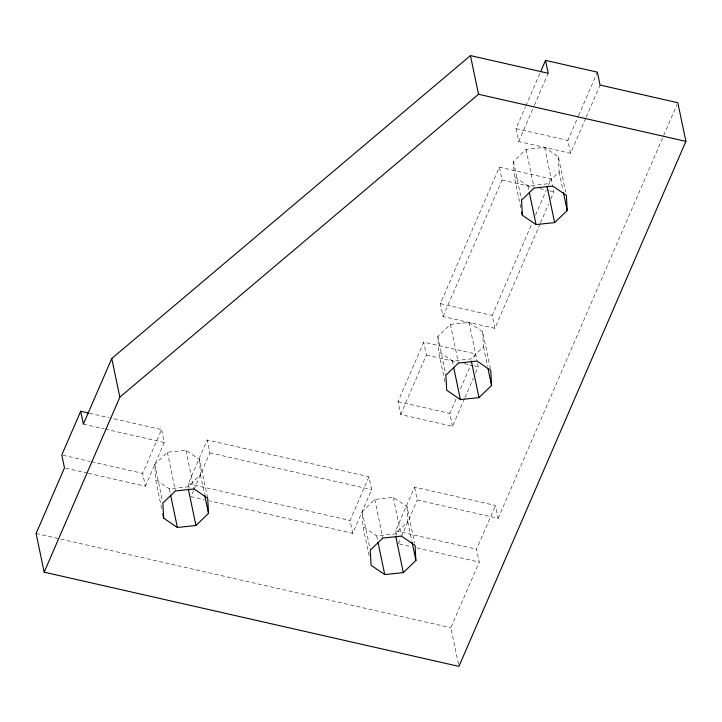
<?xml version="1.0" encoding="UTF-8"?>
<svg xmlns="http://www.w3.org/2000/svg" width="722" height="722" viewBox="0 0 722 722"><rect width="100%" height="100%" fill="white"/><g stroke="black" fill="none" stroke-linecap="round" stroke-linejoin="round"><path stroke-width="0.54" stroke-dasharray="3.61 2.71" d="M88.517 473.343L145.348 486.249L142.658 473.361L161.566 429.617L110.204 417.948M145.348 486.249L164.264 442.505L161.566 429.617M189.173 488.027L188.28 483.731L207.196 439.978L368.951 476.728L371.64 489.615L352.724 533.368L209.551 500.842M193.55 490.653L190.969 496.619L204.091 499.597M193.983 489.66L209.885 452.865L207.196 439.978M464.499 398.607L452.532 426.314L400.683 414.536L397.993 401.649L423.715 342.147L475.554 353.924L472.901 360.079M540.047 223.865L494.895 328.311L443.046 316.534L440.357 303.646L499.371 167.134L551.211 178.921L548.53 185.121M585.75 118.146L570.551 153.299L518.703 141.521L516.013 128.633L525.399 106.919M525.851 105.89L540.155 72.796M352.724 533.368L350.035 520.481L368.951 476.728M400.683 414.536L426.404 355.034L423.715 342.147M443.046 316.534L502.061 180.022L499.371 167.134M518.703 141.521L533.91 106.369M534.352 105.331L548.215 73.274M396.558 535.137L395.656 530.841L414.572 487.097L495.445 505.472L498.144 518.36L417.262 499.985L414.572 487.097M452.532 426.314L449.833 413.426L456.936 397.01M460.483 388.806L470.681 365.206M494.895 328.311L492.205 315.424L531.988 223.387M535.571 215.111L545.85 191.33M570.551 153.299L567.862 140.42L578.141 116.63M578.584 115.601L597.365 72.164M398.354 543.729L400.927 537.764M401.36 536.771L417.262 499.985M464.95 397.587L473.37 378.093M475.59 372.967L478.253 366.812L477.134 361.442M540.498 222.827L548.539 204.218M550.778 199.046L553.909 191.808L552.781 186.438M586.201 117.108L600.054 85.052M458.488 664.249L450.853 627.734L479.227 562.104L476.538 549.216L495.445 505.472M498.144 518.36L676.929 104.789M161.656 508.505L155.6 479.507L154.806 464.381L167.369 452.279L185.942 450.311L199.633 459.616L207.71 498.27M520.797 207.755L514.29 176.61L513.495 161.484L526.058 149.391L544.632 147.414L558.323 156.719L565.723 192.16M199.633 459.616L200.427 474.742L187.864 486.836L169.291 488.812L155.6 479.507M558.323 156.719L559.117 171.845L546.554 183.939L527.981 185.915L514.29 176.61M444.914 381.685L438.633 351.614L437.839 336.488L450.402 324.395L468.975 322.418L482.666 331.723L490.743 370.386M482.666 331.723L483.46 346.849L470.897 358.942L452.333 360.919L438.633 351.614M369.041 555.615L362.976 526.618L362.182 511.492L374.754 499.398L393.319 497.422L407.009 506.727L414.636 543.242M407.009 506.727L407.804 521.853L395.241 533.955L376.676 535.923L362.976 526.618M516.013 128.633L567.862 140.42M502.061 180.022L532.304 186.899M539.866 188.613L548.503 190.581M549.586 190.825L553.909 191.808M440.357 303.646L492.205 315.424M426.404 355.034L456.647 361.902M464.21 363.617L472.847 365.585M473.93 365.828L478.253 366.812M397.993 401.649L449.833 413.426M89.438 413.228L109.112 417.695M83.382 424.13L104.148 428.841M105.241 429.094L164.264 442.505M209.885 452.865L371.64 489.615M62.868 455.239L90.196 461.448M91.288 461.692L142.658 473.361M188.28 483.731L350.035 520.481M395.656 530.841L476.538 549.216M65.567 468.127L87.425 473.091M399.447 543.982L411.468 546.716M416.928 547.953L479.227 562.104M36.1 533.504L450.853 627.734M559.117 171.845L562.934 190.103M544.632 147.414L552.709 186.077M526.058 149.391L534.136 188.045M527.981 185.915L528.883 190.211M513.495 161.484L521.573 200.147M483.46 346.849L487.503 366.18M468.975 322.418L477.052 361.081M450.402 324.395L458.479 363.058M452.333 360.919L453.226 365.215M437.839 336.488L445.916 375.151M407.804 521.853L411.847 541.184M393.319 497.422L401.17 535.011M374.754 499.398L382.822 538.061M376.676 535.923L377.57 540.218M362.182 511.492L370.034 549.081M200.427 474.742L204.47 494.074M185.942 450.311L194.019 488.974M167.369 452.279L175.446 490.942M169.291 488.812L170.419 494.182M154.806 464.381L162.432 500.887"/><path stroke-width="1.08" d="M88.346 412.975L80.693 411.242L61.776 454.995L64.475 467.874L36.1 533.504L44.177 572.167L458.93 666.397L685.9 141.377L677.823 102.723L600.054 85.052L597.365 72.164L545.516 60.386L540.597 71.758M545.516 60.386L548.215 73.274L470.446 55.603L111.757 358.5L83.382 424.13L80.693 411.242M44.177 572.167L119.834 397.163L478.524 94.266L685.9 141.377M195.942 525.499L208.505 513.405L207.71 498.27L194.019 488.974L175.446 490.942L162.883 503.035L163.677 518.17L177.368 527.475L195.942 525.499L188.316 488.984M554.631 222.602L567.194 210.508L566.4 195.382L552.709 186.077L534.136 188.045L521.573 200.147L522.367 215.273L536.058 224.578L554.631 222.602L546.996 186.086M478.975 397.605L491.538 385.512L490.743 370.386L477.052 361.081L458.479 363.058L445.916 375.151L446.71 390.277L460.401 399.582L478.975 397.605L471.349 361.09M403.318 572.609L415.881 560.516L415.087 545.39L401.396 536.085L382.822 538.061L370.26 550.155L371.054 565.281L384.754 574.586L403.318 572.609L395.692 536.103M563.377 192.251L567.194 210.508M529.334 192.359L536.058 224.578M521.699 212.051L522.367 215.273M470.446 55.603L478.524 94.266M487.946 368.328L491.538 385.512M453.678 367.363L460.401 399.582M412.072 542.258L415.881 560.516M378.021 542.366L384.754 574.586M204.687 495.148L208.505 513.405M170.645 495.256L177.368 527.475M162.784 513.874L163.677 518.17M111.757 358.5L119.834 397.163"/></g></svg>
